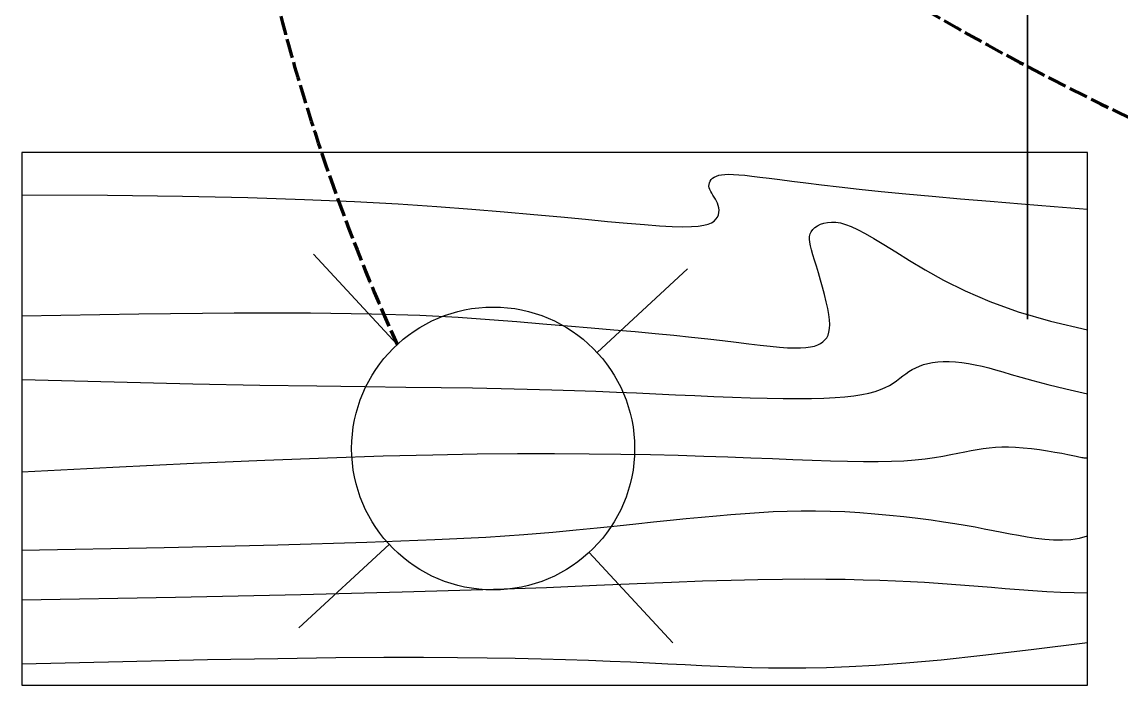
# Model space of a CAD drawing. Header units: metres. Extents: x 15 to 19845, y -1293 to 4968.
# Drawn here: x 1196 to 1888, y 270 to 688 of the extents above; entities that cross this region are included whole.
import ezdxf

# ---------------------------------------------------------------- set-up
doc = ezdxf.new("R2010")
doc.units = ezdxf.units.M
doc.linetypes.add('ACAD_ISO02W100', pattern=[15, 12, -3])
doc.layers.add('electrical', color=7, linetype='Continuous', true_color=0x0ef14b)
doc.layers.add('furniture', color=50, linetype='Continuous')
doc.layers.add('wif', color=132, linetype='Continuous')
doc.layers.add('wiring', color=7, linetype='ACAD_ISO02W100', lineweight=140, true_color=0xf094fe)

# ---------------------------------------------------------------- blocks, each defined once
blk = doc.blocks.new('Table - Rectangular Woodgrain 60 x 30 in.')
at = {"linetype": 'Continuous'}
for p, q in [((0, 0), (0, -30)), ((60, 0), (0, 0)), ((60, -30), (60, 0)), ((0, -30), (60, -30))]:
    blk.add_line(p, q, dxfattribs=at)
for points in [[(0, -2.4), (4.8155, -2.418), (9.0302, -2.4688), (12.709, -2.5477), (15.9167, -2.65), (18.7181, -2.7711), (21.1781, -2.9063), (23.3616, -3.0508), (25.3333, -3.2), (27.1477, -3.3495), (28.8172, -3.4958), (30.3437, -3.636), (31.7291, -3.7667), (32.9756, -3.8849), (34.0849, -3.9875), (35.059, -4.0714), (35.9, -4.1334), (36.6114, -4.1711), (37.2041, -4.1854), (37.6906, -4.1779), (38.0833, -4.15), (38.3948, -4.1034), (38.6375, -4.0396), (38.8239, -3.9602), (38.9666, -3.8667), (39.0764, -3.7608), (39.1573, -3.6448), (39.2116, -3.521), (39.2416, -3.3917), (39.2498, -3.2593), (39.2385, -3.1261), (39.21, -2.9944), (39.1666, -2.8667), (39.111, -2.7447), (39.0468, -2.6281), (38.978, -2.5163), (38.9083, -2.4083), (38.8418, -2.3035), (38.7823, -2.201), (38.7337, -2.1001), (38.7, -2), (38.6844, -1.9003), (38.6875, -1.8021), (38.7094, -1.707), (38.75, -1.6167), (38.8094, -1.5326), (38.8875, -1.4563), (38.9844, -1.3893), (39.1, -1.3333), (39.2351, -1.2896), (39.3937, -1.2583), (39.5804, -1.2396), (39.8, -1.2333), (40.057, -1.2396), (40.3562, -1.2583), (40.7023, -1.2896), (41.1, -1.3333), (41.5547, -1.3895), (42.0755, -1.4573), (42.6721, -1.5361), (43.3542, -1.625), (44.1316, -1.7233), (45.014, -1.8302), (46.0114, -1.9449), (47.1333, -2.0667), (48.3862, -2.1947), (49.7625, -2.3281), (51.2513, -2.4663), (52.8416, -2.6083), (54.5226, -2.7535), (56.2833, -2.9011), (58.1127, -3.0501), (60, -3.2)], [(0, -9.2), (6.5759, -9.0858), (11.9385, -9.0365), (16.2527, -9.0418), (19.6833, -9.0917), (22.3952, -9.1759), (24.5531, -9.2844), (26.322, -9.4069), (27.8666, -9.5333), (29.3241, -9.6553), (30.7203, -9.7719), (32.0532, -9.8837), (33.3208, -9.9917), (34.5213, -10.0965), (35.6526, -10.199), (36.7128, -10.2999), (37.7, -10.4), (38.6129, -10.4996), (39.4531, -10.5969), (40.223, -10.6895), (40.925, -10.775), (41.5613, -10.8512), (42.1344, -10.9156), (42.6465, -10.966), (43.1, -11), (43.4976, -11.0158), (43.8437, -11.0136), (44.143, -10.9942), (44.4, -10.9583), (44.6195, -10.9069), (44.8062, -10.8406), (44.9648, -10.7603), (45.1, -10.6667), (45.2155, -10.5598), (45.3114, -10.4365), (45.3871, -10.2929), (45.4416, -10.125), (45.4743, -9.929), (45.4844, -9.7011), (45.4709, -9.4371), (45.4333, -9.1333), (45.3716, -8.7883), (45.2896, -8.4104), (45.1919, -8.0107), (45.0833, -7.6), (44.9685, -7.1893), (44.8521, -6.7896), (44.7388, -6.4117), (44.6333, -6.0667), (44.54, -5.7628), (44.4614, -5.4979), (44.4001, -5.2675), (44.3583, -5.0667), (44.3384, -4.8909), (44.3427, -4.7354), (44.3736, -4.5956), (44.4333, -4.4667), (44.5236, -4.3453), (44.6427, -4.2333), (44.7884, -4.1339), (44.9583, -4.05), (45.1501, -3.9849), (45.3614, -3.9417), (45.59, -3.9234), (45.8333, -3.9333), (46.0915, -3.9749), (46.3734, -4.0531), (46.6906, -4.1736), (47.0542, -4.3417), (47.4756, -4.5629), (47.9661, -4.8427), (48.5372, -5.1866), (49.2, -5.6), (49.9676, -6.0844), (50.8594, -6.625), (51.8965, -7.2031), (53.1, -7.8), (54.491, -8.3969), (56.0906, -8.975), (57.9199, -9.5156), (60, -10)], [(0, -12.8), (5.1847, -12.9322), (9.6213, -13.0323), (13.3963, -13.1059), (16.5958, -13.1583), (19.3063, -13.1952), (21.614, -13.2219), (23.6054, -13.2439), (25.3666, -13.2667), (26.9728, -13.2947), (28.4531, -13.3281), (29.8256, -13.3663), (31.1083, -13.4083), (32.3191, -13.4535), (33.476, -13.501), (34.597, -13.5501), (35.7, -13.6), (36.7984, -13.6497), (37.8875, -13.6979), (38.9578, -13.743), (40, -13.7833), (41.0047, -13.8174), (41.9625, -13.8438), (42.864, -13.8607), (43.7, -13.8667), (44.4631, -13.8604), (45.1552, -13.8417), (45.7801, -13.8104), (46.3416, -13.7667), (46.8439, -13.7104), (47.2906, -13.6417), (47.6858, -13.5604), (48.0333, -13.4667), (48.3375, -13.3608), (48.6042, -13.2448), (48.8396, -13.121), (49.05, -12.9917), (49.2417, -12.8593), (49.4208, -12.7261), (49.5937, -12.5944), (49.7667, -12.4667), (49.9452, -12.3451), (50.1323, -12.2313), (50.3303, -12.1268), (50.5416, -12.0333), (50.7686, -11.9524), (51.0135, -11.8854), (51.2788, -11.8341), (51.5666, -11.8), (51.8785, -11.7843), (52.2116, -11.7865), (52.562, -11.8059), (52.926, -11.8417), (53.2998, -11.8931), (53.6795, -11.9594), (54.0614, -12.0397), (54.4416, -12.1333), (54.8223, -12.2401), (55.2293, -12.3625), (55.6942, -12.5037), (56.2489, -12.6667), (56.9251, -12.8547), (57.7545, -13.0708), (58.7689, -13.3182), (60, -13.6)], [(0, -18), (5.124, -17.7273), (9.6609, -17.5057), (13.6705, -17.3303), (17.2125, -17.1958), (20.3467, -17.0973), (23.1328, -17.0297), (25.6307, -16.9878), (27.9, -16.9667), (29.9928, -16.9617), (31.9302, -16.9703), (33.7254, -16.9907), (35.3917, -17.0208), (36.9423, -17.0588), (38.3906, -17.1026), (39.7499, -17.1503), (41.0333, -17.2), (42.2519, -17.2496), (43.4073, -17.2969), (44.4986, -17.3395), (45.525, -17.375), (46.4858, -17.4012), (47.3802, -17.4156), (48.2074, -17.416), (48.9667, -17.4), (49.6583, -17.3662), (50.2872, -17.3167), (50.8595, -17.2547), (51.3812, -17.1833), (51.8584, -17.1057), (52.2971, -17.025), (52.7034, -16.9443), (53.0833, -16.8667), (53.443, -16.7951), (53.789, -16.7313), (54.128, -16.6768), (54.4666, -16.6334), (54.8115, -16.6024), (55.1693, -16.5854), (55.5465, -16.5841), (55.95, -16.6), (56.3828, -16.6337), (56.8346, -16.6823), (57.2915, -16.7418), (57.7396, -16.8084), (58.165, -16.878), (58.5539, -16.9469), (58.8924, -17.0111), (59.1666, -17.0667), (59.3679, -17.1107), (59.5078, -17.1438), (59.6032, -17.1675), (59.6708, -17.1833), (59.7275, -17.193), (59.7901, -17.1979), (59.8753, -17.1998), (60, -17.2)], [(0, -22.4), (8.0098, -22.2501), (14.4094, -22.1011), (19.4168, -21.9535), (23.25, -21.8083), (26.1269, -21.6663), (28.2656, -21.5281), (29.884, -21.3947), (31.2, -21.2667), (32.3967, -21.1448), (33.5172, -21.0292), (34.5697, -20.9198), (35.5625, -20.8167), (36.5037, -20.7198), (37.4015, -20.6292), (38.2642, -20.5448), (39.1, -20.4667), (39.9164, -20.3951), (40.7187, -20.3313), (41.5117, -20.2768), (42.3, -20.2333), (43.0883, -20.2024), (43.8812, -20.1854), (44.6836, -20.1841), (45.5, -20.2), (46.3328, -20.234), (47.1747, -20.2844), (48.0163, -20.3488), (48.8479, -20.425), (49.66, -20.5106), (50.4429, -20.6031), (51.1872, -20.7004), (51.8833, -20.8), (52.5246, -20.8999), (53.1166, -20.9995), (53.6681, -21.0983), (54.1875, -21.1958), (54.6834, -21.2919), (55.1646, -21.3859), (55.6394, -21.4777), (56.1167, -21.5667), (56.6028, -21.6515), (57.0961, -21.7266), (57.5929, -21.7852), (58.0896, -21.8208), (58.5823, -21.8268), (59.0674, -21.7964), (59.5412, -21.723), (60, -21.6)], [(0, -25.2), (8.6355, -25.0504), (15.7026, -24.9031), (21.4049, -24.7606), (25.9458, -24.625), (29.529, -24.4988), (32.3578, -24.3844), (34.6359, -24.284), (36.5667, -24.2), (38.3213, -24.1341), (39.9417, -24.0854), (41.437, -24.0523), (42.8167, -24.0333), (44.0901, -24.0268), (45.2667, -24.0313), (46.3557, -24.0451), (47.3667, -24.0667), (48.309, -24.0947), (49.1928, -24.1287), (50.0284, -24.168), (50.826, -24.2125), (51.5959, -24.2617), (52.3483, -24.3151), (53.0935, -24.3725), (53.8417, -24.4334), (54.6009, -24.497), (55.3699, -24.561), (56.1454, -24.6226), (56.9239, -24.6792), (57.7021, -24.7279), (58.4764, -24.7662), (59.2435, -24.7911), (60, -24.8)], [(0, -28.8), (5.6867, -28.6681), (10.45, -28.5698), (14.407, -28.5012), (17.675, -28.4584), (20.3711, -28.4374), (22.6125, -28.4344), (24.5164, -28.4455), (26.2, -28.4667), (27.762, -28.4947), (29.2276, -28.5281), (30.6033, -28.5663), (31.8958, -28.6084), (33.1118, -28.6535), (34.2578, -28.7011), (35.3405, -28.7501), (36.3666, -28.8), (37.3443, -28.8497), (38.288, -28.8974), (39.2137, -28.9412), (40.1375, -28.9792), (41.0753, -29.0093), (42.0432, -29.0297), (43.0572, -29.0384), (44.1333, -29.0333), (45.2936, -29.0114), (46.5843, -28.9641), (48.0579, -28.8816), (49.7666, -28.7542), (51.7629, -28.5721), (54.0989, -28.3255), (56.8272, -28.0048), (60, -27.6)]]:
    blk.add_lwpolyline(points, dxfattribs=at)
blk = doc.blocks.new('*U16')
at = {"layer": 'electrical'}
blk.add_line((-28.48, -26.31), (28.48, 26.31), dxfattribs=at)
blk = doc.blocks.new('*U17')
at = {"layer": 'electrical', "color": 0, "linetype": 'ByBlock', "lineweight": -2, "transparency": 16777216}
for p, rotation in [((-201.47, 1184.27), 90.00000000000001), ((-208.63, 1003.5), 180), ((-27.85, 996.34), 270)]:
    blk.add_blockref('*U16', p, dxfattribs=dict(at, rotation=rotation))
blk.add_blockref('*U16', (-20.69, 1177.12), dxfattribs=at)

msp = doc.modelspace()

# ---------------------------------------------------------------- linework, layer by layer
at = {"layer": 'electrical'}
msp.add_circle((1492.448, 419.018), 89.163, dxfattribs=at)
at = {"layer": 'wif'}
for p, q in [((1829.237, 742.373), (1829.237, 500.47)), ((1829.237, 500.47), (1829.237, 742.373)), ((1829.237, 742.373), (1829.237, 511.786))]:
    msp.add_line(p, q, dxfattribs=at)
at = {"layer": 'wiring'}
for centre, radius, start, end in [((2623.694, 1023.38), 1307.918, 184.191028, 204.330883), ((2666.038, 2242.108), 1790.028, 227.243176, 274.146917)]:
    msp.add_arc(centre, radius, start, end, dxfattribs=at)

# ---------------------------------------------------------------- block references
at = {"layer": 'electrical'}
msp.add_blockref('*U17', (1607.108, -671.289), dxfattribs=at)
at = {"layer": 'furniture', "xscale": 11.19018356558772, "yscale": 11.19018356558772, "zscale": 11.19018356558772}
msp.add_blockref('Table - Rectangular Woodgrain 60 x 30 in.', (1195.568, 605.64), dxfattribs=at)

doc.saveas('drawing.dxf')
